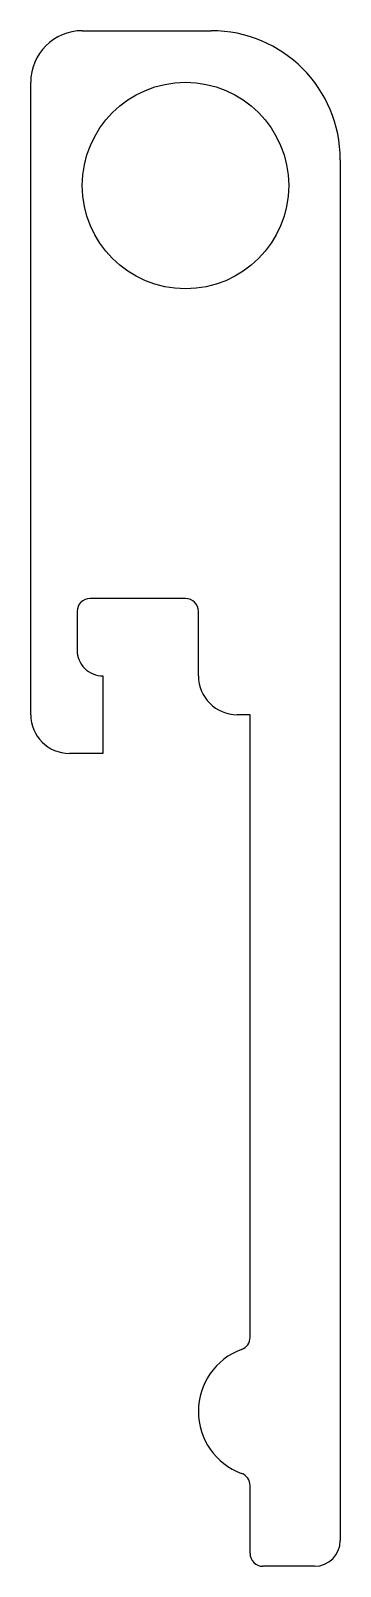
# Model space of a CAD drawing. Extents: x 234.3 to 246.3, y 350.2 to 409.7.
import ezdxf

# ---------------------------------------------------------------- set-up
doc = ezdxf.new("R2010")
doc.units = 0
doc.layers.get('0').update_dxf_attribs({"linetype": 'CONTINUOUS'})

msp = doc.modelspace()

# ---------------------------------------------------------------- linework, layer by layer
for p, q in [((236.336, 409.738), (241.336, 409.738)), ((234.336, 383.236), (234.336, 407.738)), ((246.336, 404.738), (246.336, 359.738)), ((240.336, 387.736), (236.636, 387.736)), ((236.136, 387.236), (236.136, 385.736)), ((240.836, 384.736), (240.836, 387.236)), ((237.136, 384.736), (237.136, 381.736)), ((242.836, 383.236), (242.336, 383.236)), ((242.836, 359.11), (242.836, 383.236)), ((237.136, 381.736), (235.836, 381.736)), ((246.336, 359.738), (246.336, 351.238)), ((242.836, 350.738), (242.836, 353.365)), ((245.336, 350.238), (243.336, 350.238))]:
    msp.add_line(p, q)
msp.add_circle((240.336, 403.738), 4)
for centre, radius, start, end in [((236.336, 407.738), 2, 90, 180), ((241.336, 404.738), 5, 0, 90), ((236.636, 387.236), 0.5, 90, 180.00001), ((240.336, 387.236), 0.5, 360, 90), ((237.136, 385.736), 1, 180, 270.00001), ((242.336, 384.736), 1.5, 180, 270), ((235.836, 383.236), 1.5, 180, 270), ((242.336, 359.11), 0.5, 290.30046, 359.99973), ((243.398, 356.238), 2.563, 110.30046, 249.69953), ((242.336, 353.365), 0.5, 0, 69.69953), ((245.336, 351.238), 1, 270, 0), ((243.336, 350.738), 0.5, 180, 270)]:
    msp.add_arc(centre, radius, start, end)

doc.saveas('drawing.dxf')
